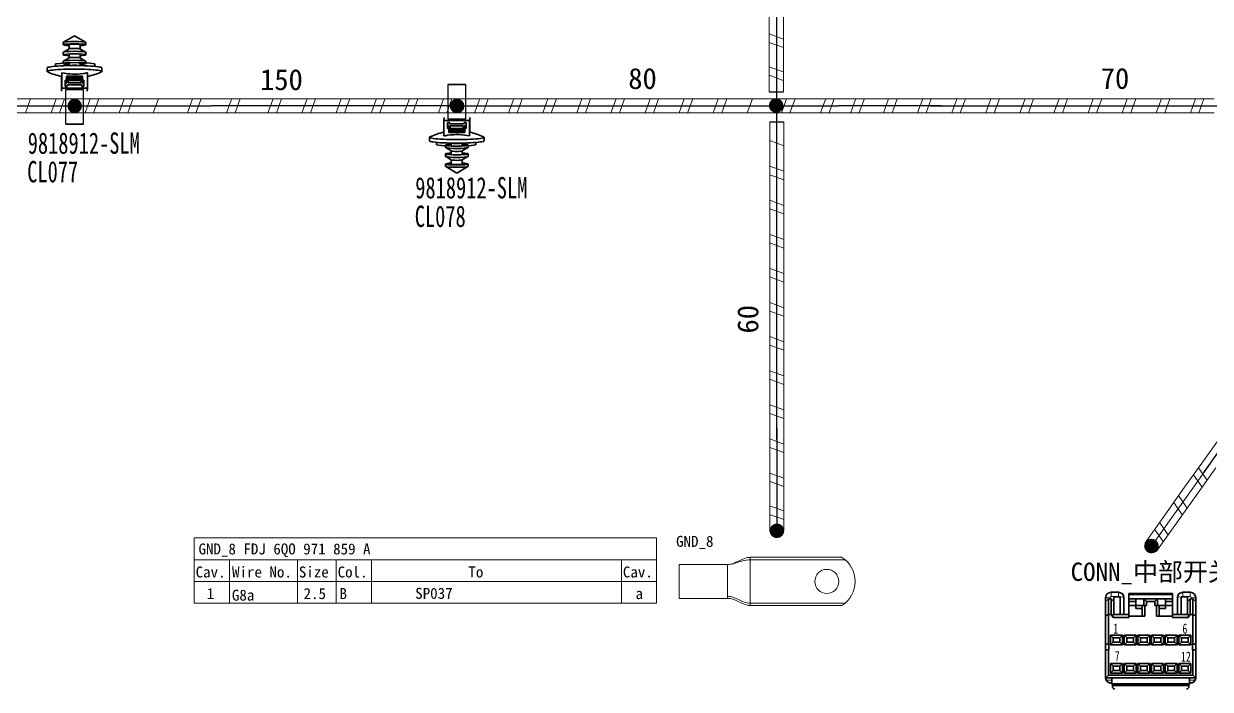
# Model space of a CAD drawing. Header units: millimetres. Extents: x 17 to 3784, y 12 to 1382.
# Drawn here: x 1221.7 to 1303.6, y 719.3 to 765.3 of the extents above; entities that cross this region are included whole.
import ezdxf

# ---------------------------------------------------------------- set-up
doc = ezdxf.new("R2010")
doc.units = ezdxf.units.MM
doc.layers.add('ENT', color=7, linetype='Continuous', lineweight=18)
doc.layers.add('粗实线层', color=7, linetype='Continuous', lineweight=35)
doc.styles.add('FangSong_GB2312_Style', font='simfang.ttf')
doc.styles.add('foton', font='', dxfattribs={"width": 0.7})
doc.styles.add('仿宋_GB2312', font='', dxfattribs={"width": 0.7})
doc.styles.get('foton').set_extended_font_data('宋体')
doc.styles.get('仿宋_GB2312').set_extended_font_data('宋体')

msp = doc.modelspace()

# ---------------------------------------------------------------- hatches: boundary and pattern name
h = msp.add_hatch(color=0)
edge = h.paths.add_edge_path(flags=0)
edge.add_arc((1225.213, 759.587), 0.507, 180, 540)
h = msp.add_hatch(color=0)
edge = h.paths.add_edge_path(flags=0)
edge.add_arc((1251.624, 759.584), 0.507, 180, 540)
h = msp.add_hatch(color=0)
edge = h.paths.add_edge_path(flags=0)
edge.add_arc((1273.658, 759.619), 0.507, 180, 540)
h = msp.add_hatch(color=0)
edge = h.paths.add_edge_path(flags=0)
edge.add_arc((1273.709, 730.251), 0.507, 180, 540)
h = msp.add_hatch(color=0)
edge = h.paths.add_edge_path(flags=0)
edge.add_arc((1299.578, 729.195), 0.507, 180, 540)

# ---------------------------------------------------------------- linework, layer by layer
at = {"color": 0, "lineweight": 35, "ltscale": 0.017883}
for p, q in [((1224.426, 763.98), (1224.426, 763.822)), ((1225.977, 763.98), (1225.977, 763.822)), ((1250.825, 755.422), (1250.825, 755.581)), ((1252.375, 755.422), (1252.375, 755.581))]:
    msp.add_line(p, q, dxfattribs=at)
at = {"color": 0, "lineweight": 35, "ltscale": 0.10061}
for p, q in [((1225.201, 764.444), (1224.434, 763.99)), ((1251.6, 754.958), (1252.367, 755.413))]:
    msp.add_line(p, q, dxfattribs=at)
at = {"color": 0, "lineweight": 35, "ltscale": 0.032245}
for p, q in [((1224.82, 763.822), (1224.82, 763.536)), ((1225.582, 763.822), (1225.582, 763.536)), ((1251.219, 755.581), (1251.219, 755.866)), ((1251.981, 755.581), (1251.981, 755.866))]:
    msp.add_line(p, q, dxfattribs=at)
at = {"color": 0, "lineweight": 35, "ltscale": 0.100609}
for p, q in [((1225.201, 764.444), (1225.968, 763.99)), ((1251.6, 754.958), (1250.833, 755.412))]:
    msp.add_line(p, q, dxfattribs=at)
at = {"color": 0, "lineweight": 35, "ltscale": 0.019769}
for p, q in [((1224.426, 763.297), (1224.426, 763.122)), ((1225.977, 763.297), (1225.977, 763.122)), ((1250.825, 756.105), (1250.825, 756.28)), ((1252.375, 756.105), (1252.375, 756.28))]:
    msp.add_line(p, q, dxfattribs=at)
at = {"color": 0, "lineweight": 35, "ltscale": 0.051179}
for p, q in [((1224.824, 763.538), (1224.434, 763.307)), ((1225.578, 763.538), (1225.968, 763.307)), ((1251.223, 755.864), (1250.833, 756.095)), ((1251.977, 755.864), (1252.367, 756.095))]:
    msp.add_line(p, q, dxfattribs=at)
at = {"color": 0, "lineweight": 35, "ltscale": 0.051178}
for p, q in [((1224.824, 762.919), (1224.434, 762.688)), ((1251.977, 756.483), (1252.367, 756.714))]:
    msp.add_line(p, q, dxfattribs=at)
at = {"color": 0, "lineweight": 35, "ltscale": 0.029858}
for p, q in [((1224.82, 763.181), (1224.82, 762.917)), ((1225.582, 763.181), (1225.582, 762.917)), ((1251.219, 756.221), (1251.219, 756.486)), ((1251.981, 756.221), (1251.981, 756.486))]:
    msp.add_line(p, q, dxfattribs=at)
at = {"color": 0, "lineweight": 35, "ltscale": 0.051177}
for p, q in [((1225.578, 762.919), (1225.968, 762.688)), ((1251.223, 756.483), (1250.833, 756.714))]:
    msp.add_line(p, q, dxfattribs=at)
at = {"color": 0, "lineweight": 35, "ltscale": 0.027679}
for p, q in [((1223.319, 761.971), (1223.319, 762.216)), ((1227.084, 761.971), (1227.084, 762.217)), ((1249.717, 757.431), (1249.717, 757.186)), ((1253.483, 757.431), (1253.483, 757.186))]:
    msp.add_line(p, q, dxfattribs=at)
at = {"color": 0, "lineweight": 35, "ltscale": 0.018536}
for p, q in [((1224.426, 762.678), (1224.426, 762.514)), ((1252.375, 756.724), (1252.375, 756.888))]:
    msp.add_line(p, q, dxfattribs=at)
at = {"color": 0, "lineweight": 35, "ltscale": 0.02207}
for p, q in [((1224.82, 762.573), (1224.82, 762.377)), ((1225.582, 762.573), (1225.582, 762.377)), ((1251.219, 756.83), (1251.219, 757.025)), ((1251.981, 756.83), (1251.981, 757.025))]:
    msp.add_line(p, q, dxfattribs=at)
at = {"color": 0, "lineweight": 35, "ltscale": 0.01853}
for p, q in [((1225.977, 762.678), (1225.977, 762.514)), ((1250.825, 756.724), (1250.825, 756.888))]:
    msp.add_line(p, q, dxfattribs=at)
at = {"color": 0, "lineweight": 35, "ltscale": 0.113794}
for p, q in [((1224.311, 761.626), (1224.311, 760.618)), ((1252.49, 757.776), (1252.49, 758.784))]:
    msp.add_line(p, q, dxfattribs=at)
at = {"color": 0, "lineweight": 35, "ltscale": 0.120856}
for p, q in [((1224.32, 760.811), (1224.32, 761.882)), ((1226.091, 760.811), (1226.091, 761.881)), ((1250.71, 758.592), (1250.71, 757.521)), ((1252.482, 758.591), (1252.482, 757.52))]:
    msp.add_line(p, q, dxfattribs=at)
at = {"color": 0, "lineweight": 35, "ltscale": 0.047321}
for p, q in [((1224.563, 761.363), (1224.563, 760.944)), ((1225.848, 761.362), (1225.848, 760.943)), ((1250.954, 758.04), (1250.954, 758.459)), ((1252.238, 758.04), (1252.238, 758.459))]:
    msp.add_line(p, q, dxfattribs=at)
at = {"color": 0, "lineweight": 35, "ltscale": 0.010001}
for p, q in [((1224.652, 761.363), (1224.563, 761.363)), ((1225.848, 761.362), (1225.759, 761.362)), ((1250.954, 758.04), (1251.042, 758.04)), ((1252.15, 758.04), (1252.238, 758.04))]:
    msp.add_line(p, q, dxfattribs=at)
at = {"color": 0, "lineweight": 35, "ltscale": 0.021804}
for p, q in [((1224.643, 761.17), (1224.652, 761.363)), ((1225.751, 761.456), (1225.759, 761.649)), ((1225.751, 761.169), (1225.759, 761.362)), ((1225.84, 761.169), (1225.848, 761.362)), ((1224.32, 760.811), (1224.311, 760.618)), ((1226.091, 760.811), (1226.083, 760.618)), ((1250.71, 758.592), (1250.718, 758.785)), ((1250.962, 758.233), (1250.954, 758.04)), ((1251.05, 758.233), (1251.042, 758.04)), ((1252.158, 758.233), (1252.15, 758.04)), ((1252.482, 758.591), (1252.49, 758.784)), ((1251.05, 757.946), (1251.042, 757.753))]:
    msp.add_line(p, q, dxfattribs=at)
at = {"color": 0, "lineweight": 35, "ltscale": 0.032379}
for p, q in [((1224.652, 761.65), (1224.652, 761.363)), ((1252.15, 757.753), (1252.15, 758.04))]:
    msp.add_line(p, q, dxfattribs=at)
at = {"color": 0, "lineweight": 35, "ltscale": 0.124999}
for p, q in [((1224.652, 761.65), (1225.759, 761.649)), ((1252.15, 757.753), (1251.042, 757.753))]:
    msp.add_line(p, q, dxfattribs=at)
at = {"color": 0, "lineweight": 35, "ltscale": 0.012045}
for p, q in [((1224.652, 761.457), (1224.758, 761.457)), ((1252.15, 757.946), (1252.043, 757.946))]:
    msp.add_line(p, q, dxfattribs=at)
at = {"color": 0, "lineweight": 35, "ltscale": 0.004356}
for p, q in [((1224.759, 761.572), (1224.758, 761.534)), ((1252.042, 757.83), (1252.044, 757.869))]:
    msp.add_line(p, q, dxfattribs=at)
at = {"color": 0, "lineweight": 35, "ltscale": 0.023842}
for p, q in [((1224.758, 761.534), (1224.76, 761.323)), ((1252.044, 757.869), (1252.041, 758.08))]:
    msp.add_line(p, q, dxfattribs=at)
at = {"color": 0, "lineweight": 35, "ltscale": 0.1}
for p, q in [((1225.645, 761.572), (1224.759, 761.572)), ((1225.648, 761.178), (1224.762, 761.178)), ((1251.153, 758.224), (1252.039, 758.224)), ((1251.156, 757.83), (1252.042, 757.83))]:
    msp.add_line(p, q, dxfattribs=at)
at = {"color": 0, "lineweight": 35, "ltscale": 0.010273}
for p, q in [((1224.761, 761.481), (1224.759, 761.572)), ((1252.041, 757.921), (1252.042, 757.83))]:
    msp.add_line(p, q, dxfattribs=at)
at = {"color": 0, "lineweight": 35, "ltscale": 0.002853}
for p, q in [((1224.76, 761.314), (1224.762, 761.34)), ((1252.041, 758.088), (1252.04, 758.063))]:
    msp.add_line(p, q, dxfattribs=at)
at = {"color": 0, "lineweight": 35, "ltscale": 0.001513}
for p, q in [((1224.763, 761.488), (1224.761, 761.475)), ((1252.038, 757.914), (1252.041, 757.927))]:
    msp.add_line(p, q, dxfattribs=at)
at = {"color": 0, "lineweight": 35, "ltscale": 0.002181}
for p, q in [((1224.762, 761.359), (1224.763, 761.378)), ((1225.648, 761.359), (1225.649, 761.378)), ((1251.153, 758.044), (1251.152, 758.024)), ((1252.039, 758.044), (1252.038, 758.024))]:
    msp.add_line(p, q, dxfattribs=at)
at = {"color": 0, "lineweight": 35, "ltscale": 0.019922}
for p, q in [((1224.762, 761.182), (1224.762, 761.359)), ((1225.648, 761.182), (1225.648, 761.359)), ((1251.153, 758.22), (1251.153, 758.044)), ((1252.039, 758.22), (1252.039, 758.044))]:
    msp.add_line(p, q, dxfattribs=at)
at = {"color": 0, "lineweight": 35, "ltscale": 0.099999}
for p, q in [((1225.648, 761.359), (1224.762, 761.359)), ((1225.648, 761.182), (1224.762, 761.182)), ((1251.153, 758.22), (1252.039, 758.22)), ((1251.153, 758.044), (1252.039, 758.044))]:
    msp.add_line(p, q, dxfattribs=at)
at = {"color": 0, "lineweight": 35, "ltscale": 0.018183}
for p, q in [((1224.762, 761.34), (1224.762, 761.178)), ((1252.04, 758.063), (1252.039, 758.224))]:
    msp.add_line(p, q, dxfattribs=at)
at = {"color": 0, "lineweight": 35, "ltscale": 0.099998}
for p, q in [((1225.649, 761.488), (1224.763, 761.488)), ((1225.649, 761.378), (1224.763, 761.378)), ((1251.152, 758.024), (1252.038, 758.024)), ((1251.152, 757.914), (1252.038, 757.914))]:
    msp.add_line(p, q, dxfattribs=at)
at = {"color": 0, "lineweight": 35, "ltscale": 0.012451}
for p, q in [((1224.763, 761.378), (1224.763, 761.488)), ((1225.649, 761.378), (1225.649, 761.488)), ((1224.696, 760.943), (1224.696, 761.054)), ((1225.715, 760.943), (1225.715, 761.053)), ((1251.086, 758.459), (1251.086, 758.349)), ((1251.152, 758.024), (1251.152, 757.914)), ((1252.038, 758.024), (1252.038, 757.914)), ((1252.105, 758.459), (1252.105, 758.349))]:
    msp.add_line(p, q, dxfattribs=at)
at = {"color": 0, "lineweight": 35, "ltscale": 0.009468}
for p, q in [((1225.646, 761.488), (1225.645, 761.572)), ((1251.155, 757.914), (1251.156, 757.83))]:
    msp.add_line(p, q, dxfattribs=at)
at = {"color": 0, "lineweight": 35, "ltscale": 0.01149}
for p, q in [((1225.649, 761.456), (1225.751, 761.456)), ((1251.152, 757.946), (1251.05, 757.946))]:
    msp.add_line(p, q, dxfattribs=at)
at = {"color": 0, "lineweight": 35, "ltscale": 0.032373}
for p, q in [((1225.751, 761.456), (1225.751, 761.169)), ((1225.759, 761.649), (1225.759, 761.362)), ((1251.042, 757.753), (1251.042, 758.04)), ((1251.05, 757.946), (1251.05, 758.233))]:
    msp.add_line(p, q, dxfattribs=at)
at = {"color": 0, "lineweight": 35, "ltscale": 0.199999}
for p, q in [((1226.091, 760.811), (1224.32, 760.811)), ((1250.71, 758.592), (1252.482, 758.591))]:
    msp.add_line(p, q, dxfattribs=at)
at = {"color": 0, "lineweight": 35, "ltscale": 0.009064}
for p, q in [((1224.643, 761.17), (1224.563, 761.17)), ((1252.158, 758.233), (1252.238, 758.233))]:
    msp.add_line(p, q, dxfattribs=at)
at = {"color": 0, "lineweight": 35, "ltscale": 0.015}
for p, q in [((1224.563, 760.944), (1224.696, 760.943)), ((1252.238, 758.459), (1252.105, 758.459))]:
    msp.add_line(p, q, dxfattribs=at)
at = {"color": 0}
for p, q in [((1224.592, 758.334), (1224.593, 760.724)), ((1225.815, 758.334), (1225.811, 760.724)), ((1250.986, 761.068), (1250.99, 758.679)), ((1252.209, 761.068), (1252.208, 758.678))]:
    msp.add_line(p, q, dxfattribs=at)
at = {"color": 0, "lineweight": 35, "ltscale": 0.137499}
for p, q in [((1225.811, 760.724), (1224.593, 760.724)), ((1250.986, 761.068), (1252.209, 761.068)), ((1225.815, 758.334), (1224.592, 758.334)), ((1250.99, 758.679), (1252.208, 758.678))]:
    msp.add_line(p, q, dxfattribs=at)
at = {"color": 0, "lineweight": 35, "ltscale": 0.012463}
for p, q in [((1224.691, 760.943), (1224.696, 761.054)), ((1252.11, 758.459), (1252.105, 758.349))]:
    msp.add_line(p, q, dxfattribs=at)
at = {"color": 0, "lineweight": 35, "ltscale": 0.114999}
for p, q in [((1224.696, 761.054), (1225.715, 761.053)), ((1252.105, 758.349), (1251.086, 758.349))]:
    msp.add_line(p, q, dxfattribs=at)
at = {"color": 0, "lineweight": 35, "ltscale": 0.000439867}
for p, q in [((1224.762, 761.178), (1224.762, 761.182)), ((1252.039, 758.224), (1252.039, 758.22))]:
    msp.add_line(p, q, dxfattribs=at)
at = {"color": 0, "lineweight": 35, "ltscale": 0.000439834}
for p, q in [((1225.648, 761.178), (1225.648, 761.182)), ((1251.153, 758.224), (1251.153, 758.22))]:
    msp.add_line(p, q, dxfattribs=at)
at = {"color": 0, "lineweight": 35, "ltscale": 0.014999}
for p, q in [((1225.715, 760.943), (1225.848, 760.943)), ((1251.086, 758.459), (1250.954, 758.459))]:
    msp.add_line(p, q, dxfattribs=at)
at = {"color": 0, "lineweight": 35, "ltscale": 0.01}
for p, q in [((1225.84, 761.169), (1225.751, 761.169)), ((1250.962, 758.233), (1251.05, 758.233))]:
    msp.add_line(p, q, dxfattribs=at)
at = {"color": 0, "lineweight": 35, "ltscale": 0.025537}
for p, q in [((1225.84, 761.169), (1225.84, 760.943)), ((1250.962, 758.233), (1250.962, 758.459))]:
    msp.add_line(p, q, dxfattribs=at)
for p, q in [((1273.172, 760.556), (1274.161, 760.556)), ((1273.203, 758.485), (1274.188, 758.485)), ((1273.202, 730.235), (1274.191, 730.235)), ((1299.119, 729.422), (1299.925, 728.848))]:
    msp.add_line(p, q)
at = {"color": 7, "lineweight": 35, "ltscale": 0.0175}
for p, q in [((1296.414, 725.627), (1296.414, 725.364)), ((1302.63, 725.364), (1302.63, 725.627))]:
    msp.add_line(p, q, dxfattribs=at)
at = {"color": 7, "lineweight": 13, "ltscale": 0.02}
for p, q in [((1296.414, 725.627), (1296.716, 725.627)), ((1296.791, 726.004), (1296.791, 725.703)), ((1297.3, 726.004), (1297.3, 725.703)), ((1301.745, 725.703), (1301.745, 726.004)), ((1302.253, 726.004), (1302.253, 725.703))]:
    msp.add_line(p, q, dxfattribs=at)
at = {"color": 7, "lineweight": 35, "ltscale": 0.017678}
for p, q in [((1296.414, 725.364), (1296.603, 725.552)), ((1296.791, 725.552), (1296.979, 725.364)), ((1299.051, 725.552), (1299.24, 725.364)), ((1299.805, 725.364), (1299.993, 725.552)), ((1302.065, 725.364), (1302.253, 725.552)), ((1302.441, 725.552), (1302.63, 725.364)), ((1296.753, 723.047), (1296.942, 722.859)), ((1297.582, 723.047), (1297.394, 722.859)), ((1297.695, 723.047), (1297.883, 722.859)), ((1298.524, 723.047), (1298.335, 722.859)), ((1298.637, 723.047), (1298.825, 722.859)), ((1299.466, 723.047), (1299.277, 722.859)), ((1299.579, 723.047), (1299.767, 722.859)), ((1300.407, 723.047), (1300.219, 722.859)), ((1300.52, 723.047), (1300.709, 722.859)), ((1301.349, 723.047), (1301.161, 722.859)), ((1301.462, 723.047), (1301.65, 722.859)), ((1302.291, 723.047), (1302.102, 722.859)), ((1296.753, 722.369), (1296.942, 722.557)), ((1297.582, 722.369), (1297.394, 722.557)), ((1297.695, 722.369), (1297.883, 722.557)), ((1298.524, 722.369), (1298.335, 722.557)), ((1298.637, 722.369), (1298.825, 722.557)), ((1299.466, 722.369), (1299.277, 722.557)), ((1299.579, 722.369), (1299.767, 722.557)), ((1300.407, 722.369), (1300.219, 722.557)), ((1300.52, 722.369), (1300.709, 722.557)), ((1301.349, 722.369), (1301.161, 722.557)), ((1301.462, 722.369), (1301.65, 722.557)), ((1302.291, 722.369), (1302.102, 722.557)), ((1296.753, 721.088), (1296.942, 720.9)), ((1296.753, 720.41), (1296.942, 720.598)), ((1297.582, 721.088), (1297.394, 720.9)), ((1297.582, 720.41), (1297.394, 720.598)), ((1297.695, 721.088), (1297.883, 720.9)), ((1297.695, 720.41), (1297.883, 720.598)), ((1298.524, 721.088), (1298.335, 720.9)), ((1298.524, 720.41), (1298.335, 720.598)), ((1298.637, 721.088), (1298.825, 720.9)), ((1298.637, 720.41), (1298.825, 720.598)), ((1299.466, 721.088), (1299.277, 720.9)), ((1299.466, 720.41), (1299.277, 720.598)), ((1299.579, 721.088), (1299.767, 720.9)), ((1299.579, 720.41), (1299.767, 720.598)), ((1300.407, 721.088), (1300.219, 720.9)), ((1300.407, 720.41), (1300.219, 720.598)), ((1300.52, 721.088), (1300.709, 720.9)), ((1300.52, 720.41), (1300.709, 720.598)), ((1301.349, 721.088), (1301.161, 720.9)), ((1301.349, 720.41), (1301.161, 720.598)), ((1301.462, 721.088), (1301.65, 720.9)), ((1301.462, 720.41), (1301.65, 720.598)), ((1302.291, 721.088), (1302.102, 720.9)), ((1302.291, 720.41), (1302.102, 720.598)), ((1296.603, 720.278), (1296.414, 720.09)), ((1302.441, 720.278), (1302.63, 720.09))]:
    msp.add_line(p, q, dxfattribs=at)
at = {"color": 7, "lineweight": 35, "ltscale": 0.065768}
for p, q in [((1296.414, 724.373), (1296.414, 725.364)), ((1302.63, 725.364), (1302.63, 724.373))]:
    msp.add_line(p, q, dxfattribs=at)
at = {"color": 7, "lineweight": 35, "ltscale": 0.0725}
for p, q in [((1296.603, 724.46), (1296.603, 725.552)), ((1296.791, 725.552), (1296.791, 724.46)), ((1302.253, 724.46), (1302.253, 725.552)), ((1302.441, 725.552), (1302.441, 724.46))]:
    msp.add_line(p, q, dxfattribs=at)
at = {"color": 7, "lineweight": 35, "ltscale": 0.0125}
for p, q in [((1296.791, 725.552), (1296.603, 725.552)), ((1298.025, 725.364), (1298.025, 725.552)), ((1298.488, 725.552), (1298.488, 725.364)), ((1300.556, 725.364), (1300.556, 725.552)), ((1301.019, 725.552), (1301.019, 725.364)), ((1302.441, 725.552), (1302.253, 725.552)), ((1296.603, 724.46), (1296.791, 724.46)), ((1298.488, 724.893), (1298.488, 725.081)), ((1299.117, 725.081), (1298.929, 725.081)), ((1300.115, 725.081), (1299.927, 725.081)), ((1300.556, 724.893), (1300.556, 725.081)), ((1302.253, 724.46), (1302.441, 724.46)), ((1296.414, 722.416), (1296.603, 722.416)), ((1296.414, 722.02), (1296.603, 722.02)), ((1302.441, 722.416), (1302.63, 722.416)), ((1302.441, 722.02), (1302.63, 722.02))]:
    msp.add_line(p, q, dxfattribs=at)
at = {"color": 7, "lineweight": 13, "ltscale": 0.005}
for p, q in [((1296.716, 725.627), (1296.716, 725.552)), ((1302.328, 725.552), (1302.328, 725.627))]:
    msp.add_line(p, q, dxfattribs=at)
at = {"color": 7, "lineweight": 35, "ltscale": 0.033749}
msp.add_line((1297.3, 726.004), (1296.791, 726.004), dxfattribs=at)
at = {"color": 7, "lineweight": 13, "ltscale": 0.033749}
msp.add_line((1297.3, 725.703), (1296.791, 725.703), dxfattribs=at)
at = {"color": 7, "lineweight": 35, "ltscale": 0.02125}
for p, q in [((1296.979, 725.364), (1296.979, 725.684)), ((1302.065, 725.364), (1302.065, 725.684))]:
    msp.add_line(p, q, dxfattribs=at)
at = {"color": 7, "lineweight": 35, "ltscale": 0.021249}
msp.add_line((1297.3, 725.684), (1296.979, 725.684), dxfattribs=at)
at = {"color": 7, "lineweight": 35, "ltscale": 0.06}
for p, q in [((1296.979, 725.364), (1296.979, 724.46)), ((1302.065, 724.46), (1302.065, 725.364))]:
    msp.add_line(p, q, dxfattribs=at)
at = {"color": 7, "lineweight": 13, "ltscale": 0.00125}
for p, q in [((1297.3, 725.684), (1297.3, 725.703)), ((1301.745, 725.684), (1301.745, 725.703))]:
    msp.add_line(p, q, dxfattribs=at)
at = {"color": 7, "lineweight": 35, "ltscale": 0.0075}
for p, q in [((1297.413, 725.684), (1297.3, 725.684)), ((1301.745, 725.684), (1301.632, 725.684)), ((1298.025, 724.46), (1298.025, 724.347)), ((1301.019, 724.347), (1301.019, 724.46))]:
    msp.add_line(p, q, dxfattribs=at)
at = {"color": 7, "lineweight": 35, "ltscale": 0.08125}
for p, q in [((1297.413, 724.46), (1297.413, 725.684)), ((1301.632, 724.46), (1301.632, 725.684))]:
    msp.add_line(p, q, dxfattribs=at)
at = {"color": 7, "lineweight": 35, "ltscale": 0.077499}
for p, q in [((1297.676, 724.46), (1297.676, 725.627)), ((1301.368, 724.46), (1301.368, 725.627))]:
    msp.add_line(p, q, dxfattribs=at)
at = {"color": 7, "lineweight": 35, "ltscale": 0.005}
for p, q in [((1298.025, 725.929), (1298.025, 725.853)), ((1301.019, 725.929), (1301.019, 725.853)), ((1298.025, 724.271), (1298.025, 724.347)), ((1301.019, 724.271), (1301.019, 724.347)), ((1296.753, 719.751), (1296.829, 719.751)), ((1302.215, 719.751), (1302.291, 719.751))]:
    msp.add_line(p, q, dxfattribs=at)
at = {"color": 7, "lineweight": 35, "ltscale": 0.19875}
for p, q in [((1298.025, 725.929), (1301.019, 725.929)), ((1301.019, 725.853), (1298.025, 725.853))]:
    msp.add_line(p, q, dxfattribs=at)
at = {"color": 7, "lineweight": 35, "ltscale": 0.02}
for p, q in [((1298.025, 725.853), (1298.025, 725.552)), ((1301.019, 725.853), (1301.019, 725.552)), ((1296.942, 722.557), (1296.942, 722.859)), ((1297.394, 722.859), (1297.394, 722.557)), ((1297.883, 722.557), (1297.883, 722.859)), ((1298.335, 722.859), (1298.335, 722.557)), ((1298.825, 722.557), (1298.825, 722.859)), ((1299.277, 722.859), (1299.277, 722.557)), ((1299.767, 722.557), (1299.767, 722.859)), ((1300.219, 722.859), (1300.219, 722.557)), ((1300.709, 722.557), (1300.709, 722.859)), ((1301.161, 722.859), (1301.161, 722.557)), ((1301.65, 722.557), (1301.65, 722.859)), ((1302.102, 722.859), (1302.102, 722.557)), ((1296.942, 720.598), (1296.942, 720.9)), ((1297.394, 720.9), (1297.394, 720.598)), ((1297.883, 720.598), (1297.883, 720.9)), ((1298.335, 720.9), (1298.335, 720.598)), ((1298.825, 720.598), (1298.825, 720.9)), ((1299.277, 720.9), (1299.277, 720.598)), ((1299.767, 720.598), (1299.767, 720.9)), ((1300.219, 720.9), (1300.219, 720.598)), ((1300.709, 720.598), (1300.709, 720.9)), ((1301.161, 720.9), (1301.161, 720.598)), ((1301.65, 720.598), (1301.65, 720.9)), ((1302.102, 720.9), (1302.102, 720.598))]:
    msp.add_line(p, q, dxfattribs=at)
at = {"color": 7, "lineweight": 35, "ltscale": 0.030751}
for p, q in [((1298.025, 725.552), (1298.488, 725.552)), ((1298.025, 725.364), (1298.488, 725.364)), ((1298.488, 725.081), (1298.025, 725.081))]:
    msp.add_line(p, q, dxfattribs=at)
at = {"color": 7, "lineweight": 35, "ltscale": 0.01875}
for p, q in [((1298.025, 725.081), (1298.025, 725.364)), ((1298.488, 725.081), (1298.488, 725.364)), ((1299.24, 725.081), (1299.24, 725.364)), ((1299.805, 725.364), (1299.805, 725.081)), ((1300.556, 725.364), (1300.556, 725.081)), ((1301.019, 725.364), (1301.019, 725.081))]:
    msp.add_line(p, q, dxfattribs=at)
at = {"color": 7, "lineweight": 35, "ltscale": 0.037375}
for p, q in [((1299.051, 725.552), (1298.488, 725.552)), ((1299.993, 725.552), (1300.556, 725.552))]:
    msp.add_line(p, q, dxfattribs=at)
at = {"color": 7, "lineweight": 35, "ltscale": 0.03125}
for p, q in [((1299.051, 725.081), (1299.051, 725.552)), ((1299.993, 725.552), (1299.993, 725.081))]:
    msp.add_line(p, q, dxfattribs=at)
at = {"color": 7, "lineweight": 35, "ltscale": 0.0625}
msp.add_line((1299.993, 725.552), (1299.051, 725.552), dxfattribs=at)
at = {"color": 7, "lineweight": 35, "ltscale": 0.0375}
msp.add_line((1299.805, 725.364), (1299.24, 725.364), dxfattribs=at)
at = {"color": 7, "lineweight": 35, "ltscale": 0.03075}
for p, q in [((1301.019, 725.552), (1300.556, 725.552)), ((1301.019, 725.364), (1300.556, 725.364)), ((1301.019, 725.081), (1300.556, 725.081))]:
    msp.add_line(p, q, dxfattribs=at)
at = {"color": 7, "lineweight": 35, "ltscale": 0.033751}
msp.add_line((1302.253, 726.004), (1301.745, 726.004), dxfattribs=at)
at = {"color": 7, "lineweight": 13, "ltscale": 0.033751}
msp.add_line((1302.253, 725.703), (1301.745, 725.703), dxfattribs=at)
at = {"color": 7, "lineweight": 35, "ltscale": 0.021251}
msp.add_line((1302.065, 725.684), (1301.745, 725.684), dxfattribs=at)
at = {"color": 7, "lineweight": 13, "ltscale": 0.020001}
msp.add_line((1302.63, 725.627), (1302.328, 725.627), dxfattribs=at)
at = {"color": 7, "lineweight": 35, "ltscale": 0.013767}
for p, q in [((1296.603, 724.46), (1296.414, 724.373)), ((1302.63, 724.373), (1302.441, 724.46))]:
    msp.add_line(p, q, dxfattribs=at)
at = {"color": 7, "lineweight": 35, "ltscale": 0.135625}
for p, q in [((1296.603, 722.416), (1296.603, 724.46)), ((1302.441, 724.46), (1302.441, 722.416))]:
    msp.add_line(p, q, dxfattribs=at)
at = {"color": 7, "lineweight": 35, "ltscale": 0.015706}
msp.add_line((1296.934, 724.271), (1296.791, 724.46), dxfattribs=at)
at = {"color": 7, "lineweight": 35, "ltscale": 0.073763}
msp.add_line((1296.913, 724.46), (1298.025, 724.46), dxfattribs=at)
at = {"color": 7, "lineweight": 35, "ltscale": 0.012578}
for p, q in [((1296.934, 724.271), (1296.913, 724.46)), ((1302.131, 724.46), (1302.11, 724.271))]:
    msp.add_line(p, q, dxfattribs=at)
at = {"color": 7, "lineweight": 35, "ltscale": 0.04125}
for p, q in [((1298.025, 724.46), (1298.025, 725.081)), ((1301.019, 724.46), (1301.019, 725.081))]:
    msp.add_line(p, q, dxfattribs=at)
at = {"color": 7, "lineweight": 35, "ltscale": 0.02925}
for p, q in [((1298.488, 725.081), (1298.929, 725.081)), ((1298.488, 724.893), (1298.929, 724.893))]:
    msp.add_line(p, q, dxfattribs=at)
at = {"color": 7, "lineweight": 35, "ltscale": 0.04875}
for p, q in [((1298.929, 725.081), (1298.929, 724.347)), ((1299.117, 725.081), (1299.117, 724.347)), ((1299.927, 724.347), (1299.927, 725.081)), ((1300.115, 724.347), (1300.115, 725.081))]:
    msp.add_line(p, q, dxfattribs=at)
at = {"color": 7, "lineweight": 35, "ltscale": 0.008125}
msp.add_line((1299.117, 725.081), (1299.24, 725.081), dxfattribs=at)
at = {"color": 7, "lineweight": 35, "ltscale": 0.008124}
msp.add_line((1299.805, 725.081), (1299.927, 725.081), dxfattribs=at)
at = {"color": 7, "lineweight": 35, "ltscale": 0.029251}
for p, q in [((1300.115, 725.081), (1300.556, 725.081)), ((1300.115, 724.893), (1300.556, 724.893))]:
    msp.add_line(p, q, dxfattribs=at)
at = {"color": 7, "lineweight": 35, "ltscale": 0.073764}
msp.add_line((1301.019, 724.46), (1302.131, 724.46), dxfattribs=at)
at = {"color": 7, "lineweight": 35, "ltscale": 0.015707}
msp.add_line((1302.11, 724.271), (1302.253, 724.46), dxfattribs=at)
at = {"color": 7, "lineweight": 35, "ltscale": 0.129857}
for p, q in [((1296.414, 722.416), (1296.414, 724.373)), ((1302.63, 724.373), (1302.63, 722.416))]:
    msp.add_line(p, q, dxfattribs=at)
at = {"color": 7, "lineweight": 35, "ltscale": 0.072365}
for p, q in [((1296.934, 724.271), (1298.025, 724.271)), ((1301.019, 724.271), (1302.11, 724.271))]:
    msp.add_line(p, q, dxfattribs=at)
at = {"color": 7, "lineweight": 35, "ltscale": 0.072501}
for p, q in [((1299.117, 724.347), (1298.025, 724.347)), ((1301.019, 724.347), (1299.927, 724.347))]:
    msp.add_line(p, q, dxfattribs=at)
at = {"color": 7, "lineweight": 35, "ltscale": 0.045}
for p, q in [((1296.753, 722.369), (1296.753, 723.047)), ((1297.582, 723.047), (1297.582, 722.369)), ((1297.695, 722.369), (1297.695, 723.047)), ((1298.524, 723.047), (1298.524, 722.369)), ((1298.637, 722.369), (1298.637, 723.047)), ((1299.466, 723.047), (1299.466, 722.369)), ((1299.579, 722.369), (1299.579, 723.047)), ((1300.407, 723.047), (1300.407, 722.369)), ((1300.52, 722.369), (1300.52, 723.047)), ((1301.349, 723.047), (1301.349, 722.369)), ((1301.462, 722.369), (1301.462, 723.047)), ((1302.291, 723.047), (1302.291, 722.369)), ((1296.753, 720.41), (1296.753, 721.088)), ((1297.582, 721.088), (1297.582, 720.41)), ((1297.695, 720.41), (1297.695, 721.088)), ((1298.524, 721.088), (1298.524, 720.41)), ((1298.637, 720.41), (1298.637, 721.088)), ((1299.466, 721.088), (1299.466, 720.41)), ((1299.579, 720.41), (1299.579, 721.088)), ((1300.407, 721.088), (1300.407, 720.41)), ((1300.52, 720.41), (1300.52, 721.088)), ((1301.349, 721.088), (1301.349, 720.41)), ((1301.462, 720.41), (1301.462, 721.088)), ((1302.291, 721.088), (1302.291, 720.41))]:
    msp.add_line(p, q, dxfattribs=at)
at = {"color": 7, "lineweight": 35, "ltscale": 0.055}
for p, q in [((1296.753, 723.047), (1297.582, 723.047)), ((1297.695, 723.047), (1298.524, 723.047)), ((1298.637, 723.047), (1299.466, 723.047)), ((1299.579, 723.047), (1300.407, 723.047)), ((1300.52, 723.047), (1301.349, 723.047)), ((1301.462, 723.047), (1302.291, 723.047)), ((1297.582, 722.369), (1296.753, 722.369)), ((1298.524, 722.369), (1297.695, 722.369)), ((1299.466, 722.369), (1298.637, 722.369)), ((1300.407, 722.369), (1299.579, 722.369)), ((1301.349, 722.369), (1300.52, 722.369)), ((1302.291, 722.369), (1301.462, 722.369)), ((1296.753, 721.088), (1297.582, 721.088)), ((1297.582, 720.41), (1296.753, 720.41)), ((1297.695, 721.088), (1298.524, 721.088)), ((1298.524, 720.41), (1297.695, 720.41)), ((1298.637, 721.088), (1299.466, 721.088)), ((1299.466, 720.41), (1298.637, 720.41)), ((1299.579, 721.088), (1300.407, 721.088)), ((1300.407, 720.41), (1299.579, 720.41)), ((1300.52, 721.088), (1301.349, 721.088)), ((1301.349, 720.41), (1300.52, 720.41)), ((1301.462, 721.088), (1302.291, 721.088)), ((1302.291, 720.41), (1301.462, 720.41))]:
    msp.add_line(p, q, dxfattribs=at)
at = {"color": 7, "lineweight": 35, "ltscale": 0.03}
for p, q in [((1296.942, 722.859), (1297.394, 722.859)), ((1297.883, 722.859), (1298.335, 722.859)), ((1298.825, 722.859), (1299.277, 722.859)), ((1299.767, 722.859), (1300.219, 722.859)), ((1300.709, 722.859), (1301.161, 722.859)), ((1301.65, 722.859), (1302.102, 722.859)), ((1297.394, 722.557), (1296.942, 722.557)), ((1298.335, 722.557), (1297.883, 722.557)), ((1299.277, 722.557), (1298.825, 722.557)), ((1300.219, 722.557), (1299.767, 722.557)), ((1301.161, 722.557), (1300.709, 722.557)), ((1302.102, 722.557), (1301.65, 722.557)), ((1296.942, 720.9), (1297.394, 720.9)), ((1297.394, 720.598), (1296.942, 720.598)), ((1297.883, 720.9), (1298.335, 720.9)), ((1298.335, 720.598), (1297.883, 720.598)), ((1298.825, 720.9), (1299.277, 720.9)), ((1299.277, 720.598), (1298.825, 720.598)), ((1299.767, 720.9), (1300.219, 720.9)), ((1300.219, 720.598), (1299.767, 720.598)), ((1300.709, 720.9), (1301.161, 720.9)), ((1301.161, 720.598), (1300.709, 720.598)), ((1301.65, 720.9), (1302.102, 720.9)), ((1302.102, 720.598), (1301.65, 720.598))]:
    msp.add_line(p, q, dxfattribs=at)
at = {"color": 7, "lineweight": 35, "ltscale": 0.02625}
for p, q in [((1296.414, 722.02), (1296.414, 722.416)), ((1296.64, 722.02), (1296.64, 722.416)), ((1302.404, 722.416), (1302.404, 722.02)), ((1302.63, 722.02), (1302.63, 722.416))]:
    msp.add_line(p, q, dxfattribs=at)
at = {"color": 7, "lineweight": 35, "ltscale": 0.128125}
for p, q in [((1296.414, 720.09), (1296.414, 722.02)), ((1302.63, 722.02), (1302.63, 720.09))]:
    msp.add_line(p, q, dxfattribs=at)
at = {"color": 7, "lineweight": 35, "ltscale": 0.002499}
for p, q in [((1296.603, 722.416), (1296.64, 722.416)), ((1296.603, 722.02), (1296.64, 722.02))]:
    msp.add_line(p, q, dxfattribs=at)
at = {"color": 7, "lineweight": 35, "ltscale": 0.115625}
for p, q in [((1296.603, 720.278), (1296.603, 722.02)), ((1302.441, 722.02), (1302.441, 720.278))]:
    msp.add_line(p, q, dxfattribs=at)
at = {"color": 7, "lineweight": 35, "ltscale": 0.002501}
for p, q in [((1302.441, 722.416), (1302.404, 722.416)), ((1302.441, 722.02), (1302.404, 722.02))]:
    msp.add_line(p, q, dxfattribs=at)
at = {"color": 7, "lineweight": 35, "ltscale": 0.4125}
msp.add_line((1296.414, 720.09), (1302.63, 720.09), dxfattribs=at)
at = {"color": 7, "lineweight": 13, "ltscale": 0.025156}
for p, q in [((1296.45, 719.939), (1296.829, 719.939)), ((1302.215, 719.939), (1302.595, 719.939))]:
    msp.add_line(p, q, dxfattribs=at)
at = {"color": 7, "lineweight": 35, "ltscale": 0.3875}
msp.add_line((1296.603, 720.278), (1302.441, 720.278), dxfattribs=at)
at = {"color": 7, "lineweight": 35, "ltscale": 0.0275}
for p, q in [((1296.829, 720.09), (1296.829, 719.675)), ((1302.215, 720.09), (1302.215, 719.675))]:
    msp.add_line(p, q, dxfattribs=at)
at = {"color": 7, "lineweight": 35, "ltscale": 0.3575}
msp.add_line((1302.215, 719.675), (1296.829, 719.675), dxfattribs=at)
at = {"color": 7, "lineweight": 35, "ltscale": 0.010606}
for p, q in [((1296.942, 719.562), (1296.829, 719.675)), ((1302.102, 719.562), (1302.215, 719.675))]:
    msp.add_line(p, q, dxfattribs=at)
at = {"color": 7, "lineweight": 35, "ltscale": 0.008504}
msp.add_line((1296.885, 719.491), (1296.885, 719.619), dxfattribs=at)
at = {"color": 7, "lineweight": 35, "ltscale": 0.3425}
msp.add_line((1302.102, 719.562), (1296.942, 719.562), dxfattribs=at)
at = {"color": 7, "lineweight": 35, "ltscale": 0.008503}
msp.add_line((1302.159, 719.619), (1302.159, 719.491), dxfattribs=at)
at = {"color": 7, "linetype": 'Continuous', "lineweight": 0}
for points in [[(1273.185, 765.269), (1273.185, 767.624)], [(1274.166, 767.624), (1274.166, 765.269)], [(1273.185, 762.915), (1273.185, 765.269)], [(1274.166, 764.21), (1273.185, 764.563)], [(1274.166, 765.269), (1274.166, 762.915)], [(1274.166, 763.621), (1273.185, 763.974)], [(1274.147, 761.943), (1273.166, 762.296)], [(1273.185, 760.56), (1273.185, 762.915)], [(1274.166, 762.915), (1274.166, 760.56)], [(1274.147, 761.354), (1273.166, 761.708)], [(1220.515, 760.093), (1222.869, 760.094)], [(1222.163, 760.094), (1221.81, 759.113)], [(1222.869, 760.093), (1225.224, 760.094)], [(1223.929, 760.094), (1223.576, 759.113)], [(1224.517, 760.094), (1224.164, 759.113)], [(1225.224, 760.093), (1227.578, 760.094)], [(1226.283, 760.094), (1225.93, 759.113)], [(1226.872, 760.094), (1226.519, 759.113)], [(1227.578, 760.093), (1229.932, 760.094)], [(1228.637, 760.094), (1228.284, 759.113)], [(1229.226, 760.094), (1228.873, 759.113)], [(1229.932, 760.093), (1232.287, 760.094)], [(1230.992, 760.094), (1230.639, 759.113)], [(1232.287, 760.093), (1234.641, 760.094)], [(1233.346, 760.094), (1232.993, 759.113)], [(1233.935, 760.094), (1233.583, 759.113)], [(1234.641, 760.094), (1236.995, 760.094)], [(1235.701, 759.125), (1236.054, 760.106)], [(1236.29, 759.125), (1236.643, 760.106)], [(1236.841, 760.094), (1240.203, 760.094)], [(1238.555, 759.113), (1238.908, 760.094)], [(1239.144, 759.113), (1239.497, 760.094)], [(1240.203, 760.094), (1242.558, 760.094)], [(1240.91, 759.113), (1241.263, 760.094)], [(1241.498, 759.113), (1241.851, 760.094)], [(1242.558, 760.094), (1244.912, 760.094)], [(1243.264, 759.113), (1243.617, 760.094)], [(1243.852, 759.113), (1244.206, 760.094)], [(1244.912, 760.094), (1247.266, 760.094)], [(1245.706, 759.133), (1246.059, 760.114)], [(1246.294, 759.133), (1246.648, 760.114)], [(1247.266, 760.094), (1249.621, 760.094)], [(1247.973, 759.113), (1248.326, 760.094)], [(1248.561, 759.113), (1248.914, 760.094)], [(1249.621, 760.094), (1252.518, 760.094)], [(1250.327, 759.113), (1250.68, 760.094)], [(1250.916, 759.113), (1251.269, 760.094)], [(1252.121, 760.093), (1254.476, 760.094)], [(1253.181, 760.094), (1252.828, 759.113)], [(1253.769, 760.094), (1253.416, 759.113)], [(1254.476, 760.093), (1256.83, 760.094)], [(1255.535, 760.094), (1255.182, 759.113)], [(1256.124, 760.094), (1255.771, 759.113)], [(1256.83, 760.093), (1259.184, 760.094)], [(1257.89, 760.094), (1257.536, 759.113)], [(1258.478, 760.094), (1258.125, 759.113)], [(1259.184, 760.093), (1261.539, 760.094)], [(1260.244, 760.094), (1259.891, 759.113)], [(1260.832, 760.094), (1260.479, 759.113)], [(1261.539, 760.093), (1263.893, 760.094)], [(1262.598, 760.094), (1262.245, 759.113)], [(1263.187, 760.094), (1262.834, 759.113)], [(1263.893, 760.093), (1266.247, 760.094)], [(1264.953, 760.094), (1264.599, 759.113)], [(1265.541, 760.094), (1265.188, 759.113)], [(1266.247, 760.093), (1268.602, 760.094)], [(1267.307, 760.094), (1266.954, 759.113)], [(1267.895, 760.094), (1267.542, 759.113)], [(1268.602, 760.093), (1270.956, 760.094)], [(1269.661, 760.094), (1269.308, 759.113)], [(1270.25, 760.094), (1269.897, 759.113)], [(1270.956, 760.093), (1273.311, 760.094)], [(1272.016, 760.094), (1271.662, 759.113)], [(1273.311, 760.093), (1275.665, 760.094)], [(1274.37, 760.094), (1274.017, 759.113)], [(1274.959, 760.094), (1274.607, 759.113)], [(1275.665, 760.094), (1278.019, 760.094)], [(1276.725, 759.125), (1277.078, 760.106)], [(1277.314, 759.125), (1277.667, 760.106)], [(1278.013, 760.094), (1280.367, 760.094)], [(1278.807, 759.133), (1279.16, 760.114)], [(1279.395, 759.133), (1279.749, 760.114)], [(1280.367, 760.094), (1282.722, 760.094)], [(1281.074, 759.113), (1281.427, 760.094)], [(1281.662, 759.113), (1282.015, 760.094)], [(1282.722, 760.094), (1285.076, 760.094)], [(1283.428, 759.113), (1283.781, 760.094)], [(1284.017, 759.113), (1284.37, 760.094)], [(1285.075, 760.093), (1287.43, 760.094)], [(1286.135, 760.094), (1285.782, 759.113)], [(1286.723, 760.094), (1286.37, 759.113)], [(1287.43, 760.093), (1289.784, 760.094)], [(1288.489, 760.094), (1288.136, 759.113)], [(1289.078, 760.094), (1288.724, 759.113)], [(1289.784, 760.093), (1292.138, 760.094)], [(1290.843, 760.094), (1290.49, 759.113)], [(1291.432, 760.094), (1291.079, 759.113)], [(1292.138, 760.093), (1294.493, 760.094)], [(1293.198, 760.094), (1292.845, 759.113)], [(1293.786, 760.094), (1293.433, 759.113)], [(1294.493, 760.093), (1296.847, 760.094)], [(1295.552, 760.094), (1295.199, 759.113)], [(1296.141, 760.094), (1295.788, 759.113)], [(1296.847, 760.093), (1299.201, 760.094)], [(1297.906, 760.094), (1297.553, 759.113)], [(1298.495, 760.094), (1298.142, 759.113)], [(1299.201, 760.093), (1301.556, 760.094)], [(1300.261, 760.094), (1299.908, 759.113)], [(1300.849, 760.094), (1300.496, 759.113)], [(1301.556, 760.093), (1303.91, 760.094)], [(1302.615, 760.094), (1302.262, 759.113)], [(1303.204, 760.094), (1302.851, 759.113)], [(1222.869, 759.115), (1220.515, 759.113)], [(1225.224, 759.115), (1222.869, 759.113)], [(1227.578, 759.115), (1225.224, 759.113)], [(1229.932, 759.115), (1227.578, 759.113)], [(1232.287, 759.115), (1229.932, 759.113)], [(1234.641, 759.115), (1232.287, 759.113)], [(1236.995, 759.113), (1234.641, 759.113)], [(1240.203, 759.113), (1236.76, 759.113)], [(1242.558, 759.113), (1240.203, 759.113)], [(1244.912, 759.113), (1242.558, 759.113)], [(1247.266, 759.113), (1244.912, 759.113)], [(1249.621, 759.113), (1247.266, 759.113)], [(1252.261, 759.113), (1249.621, 759.113)], [(1254.476, 759.114), (1252.121, 759.113)], [(1256.83, 759.114), (1254.476, 759.113)], [(1259.184, 759.114), (1256.83, 759.113)], [(1261.539, 759.114), (1259.184, 759.113)], [(1263.893, 759.114), (1261.539, 759.113)], [(1266.247, 759.114), (1263.893, 759.113)], [(1268.602, 759.114), (1266.247, 759.113)], [(1270.956, 759.114), (1268.602, 759.113)], [(1273.311, 759.114), (1270.956, 759.113)], [(1275.665, 759.114), (1273.311, 759.113)], [(1278.019, 759.113), (1275.665, 759.113)], [(1280.367, 759.113), (1278.013, 759.113)], [(1282.722, 759.113), (1280.367, 759.113)], [(1285.076, 759.113), (1282.722, 759.113)], [(1287.43, 759.115), (1285.075, 759.113)], [(1289.784, 759.115), (1287.43, 759.113)], [(1292.138, 759.115), (1289.784, 759.113)], [(1294.493, 759.115), (1292.138, 759.113)], [(1296.847, 759.115), (1294.493, 759.113)], [(1299.201, 759.115), (1296.847, 759.113)], [(1301.556, 759.115), (1299.201, 759.113)], [(1303.91, 759.115), (1301.556, 759.113)], [(1273.216, 756.137), (1273.215, 758.491)], [(1274.195, 758.491), (1274.196, 756.137)], [(1273.215, 757.196), (1274.196, 756.843)], [(1273.216, 753.782), (1273.215, 756.137)], [(1274.195, 756.137), (1274.196, 753.782)], [(1273.215, 755.43), (1274.196, 755.077)], [(1273.215, 754.842), (1274.196, 754.489)], [(1273.216, 751.428), (1273.215, 753.782)], [(1274.195, 753.782), (1274.196, 751.428)], [(1273.215, 753.076), (1274.196, 752.723)], [(1273.215, 752.487), (1274.196, 752.134)], [(1273.216, 749.074), (1273.215, 751.428)], [(1273.215, 750.722), (1274.196, 750.368)], [(1274.195, 751.428), (1274.196, 749.074)], [(1273.215, 750.133), (1274.196, 749.78)], [(1273.216, 746.719), (1273.215, 749.074)], [(1274.195, 749.074), (1274.196, 746.719)], [(1273.215, 748.367), (1274.196, 748.014)], [(1273.215, 747.779), (1274.196, 747.426)], [(1273.216, 744.365), (1273.215, 746.719)], [(1274.195, 746.719), (1274.196, 744.365)], [(1273.215, 746.013), (1274.196, 745.66)], [(1273.215, 745.424), (1274.196, 745.071)], [(1273.216, 742.011), (1273.215, 744.365)], [(1274.195, 744.365), (1274.196, 742.011)], [(1273.215, 743.659), (1274.196, 743.305)], [(1273.215, 743.07), (1274.196, 742.717)], [(1273.216, 739.656), (1273.215, 742.011)], [(1274.195, 742.011), (1274.196, 739.656)], [(1273.215, 741.304), (1274.196, 740.951)], [(1273.215, 740.716), (1274.196, 740.362)], [(1273.216, 737.302), (1273.215, 739.656)], [(1274.195, 739.656), (1274.196, 737.302)], [(1273.215, 738.95), (1274.196, 738.597)], [(1273.215, 738.361), (1274.196, 738.008)], [(1273.215, 734.948), (1273.215, 737.303)], [(1274.196, 737.303), (1274.196, 734.948)], [(1303.231, 735.169), (1304.596, 737.088)], [(1274.196, 736.243), (1273.215, 736.596)], [(1274.196, 735.655), (1273.215, 736.008)], [(1301.864, 733.253), (1303.23, 735.171)], [(1273.215, 732.594), (1273.215, 734.948)], [(1274.196, 733.889), (1273.215, 734.242)], [(1274.196, 734.948), (1274.196, 732.594)], [(1304.029, 734.602), (1302.663, 732.684)], [(1303.414, 733.739), (1302.82, 734.596)], [(1274.196, 733.3), (1273.215, 733.653)], [(1303.073, 733.259), (1302.479, 734.116)], [(1300.498, 731.336), (1301.864, 733.253)], [(1302.663, 732.684), (1301.297, 730.767)], [(1302.048, 731.821), (1301.454, 732.678)], [(1274.176, 731.622), (1273.195, 731.975)], [(1273.215, 730.24), (1273.215, 732.594)], [(1274.196, 732.594), (1274.196, 730.24)], [(1301.707, 731.342), (1301.113, 732.199)], [(1274.176, 731.033), (1273.195, 731.387)], [(1299.132, 729.418), (1300.498, 731.336)], [(1300.376, 729.507), (1299.782, 730.364)], [(1301.297, 730.767), (1299.931, 728.849)], [(1300.717, 729.986), (1300.123, 730.843)]]:
    msp.add_lwpolyline(points, dxfattribs=at)
at = {"color": 7, "linetype": 'Continuous', "lineweight": 25}
for points in [[(1273.676, 767.63), (1273.676, 759.627)], [(1273.705, 736.549), (1273.705, 760.845)], [(1303.193, 734.273), (1321.446, 759.891)], [(1210.345, 759.604), (1234.641, 759.604)], [(1251.981, 759.604), (1234.641, 759.604)], [(1251.369, 759.604), (1277.991, 759.604)], [(1285.082, 759.604), (1277.98, 759.604)], [(1284.323, 759.604), (1308.619, 759.604)], [(1273.705, 737.309), (1273.705, 730.207)]]:
    msp.add_lwpolyline(points, dxfattribs=at)
at = {"color": 7, "linetype": 'Continuous', "lineweight": 13}
for points in [[(1273.676, 767.621), (1273.676, 759.627)], [(1273.705, 760.845), (1273.705, 737.335)], [(1234.641, 759.604), (1211.13, 759.604)], [(1251.972, 759.604), (1234.641, 759.604)], [(1275.665, 759.604), (1252.154, 759.604)], [(1285.073, 759.604), (1277.98, 759.604)], [(1308.619, 759.604), (1285.108, 759.604)], [(1273.705, 737.3), (1273.705, 730.207)], [(1303.628, 734.884), (1299.512, 729.107)], [(1233.46, 729.77), (1265.402, 729.77)], [(1233.46, 729.77), (1233.46, 725.257)], [(1265.402, 729.77), (1265.402, 725.257)], [(1233.46, 728.239), (1265.402, 728.239)], [(1235.893, 728.239), (1235.893, 725.257)], [(1240.602, 728.239), (1240.602, 725.257)], [(1243.27, 728.239), (1243.27, 725.257)], [(1245.703, 728.239), (1245.703, 725.257)], [(1262.969, 728.239), (1262.969, 725.257)], [(1266.962, 727.929), (1270.295, 727.929), (1270.295, 725.576), (1266.962, 725.576), (1266.962, 727.929)], [(1270.426, 727.934), (1270.588, 727.957), (1270.732, 728.003), (1270.878, 728.075), (1271.302, 728.268), (1271.525, 728.352), (1271.673, 728.397), (1271.811, 728.417), (1271.863, 728.419)], [(1271.863, 728.253), (1271.761, 728.249), (1271.582, 728.227), (1271.438, 728.197), (1271.178, 728.122), (1270.897, 728.033), (1270.706, 727.98), (1270.636, 727.965), (1270.493, 727.941)], [(1278.188, 728.419), (1271.863, 728.419), (1271.863, 725.086), (1278.188, 725.086)], [(1278.418, 728.253), (1271.863, 728.253)], [(1233.46, 726.748), (1265.402, 726.748)], [(1233.46, 725.257), (1265.402, 725.257)], [(1271.863, 725.253), (1271.755, 725.259), (1271.651, 725.274), (1271.473, 725.322), (1271.33, 725.375), (1271.064, 725.496), (1270.94, 725.553), (1270.738, 725.637), (1270.666, 725.662), (1270.496, 725.705), (1270.397, 725.72), (1270.295, 725.725)], [(1270.494, 725.565), (1270.675, 725.527), (1270.842, 725.466), (1271.022, 725.378), (1271.458, 725.184), (1271.613, 725.127), (1271.757, 725.094), (1271.863, 725.086)], [(1271.863, 725.253), (1278.418, 725.253)]]:
    msp.add_lwpolyline(points, dxfattribs=at)
at = {"color": 0, "lineweight": 35}
for points in [[(1224.314, 761.626), (1224.314, 761.626), (1224.314, 761.627), (1224.315, 761.634), (1224.32, 761.882)], [(1252.487, 757.776), (1252.487, 757.776), (1252.487, 757.776), (1252.486, 757.769), (1252.482, 757.52)]]:
    msp.add_lwpolyline(points, dxfattribs=at)
at = {"color": 7, "lineweight": 13}
for points in [[(1297.676, 725.627), (1297.674, 725.635), (1297.671, 725.64), (1297.659, 725.65), (1297.605, 725.671), (1297.487, 725.693), (1297.3, 725.703)], [(1301.745, 725.703), (1301.629, 725.699), (1301.442, 725.672), (1301.384, 725.649), (1301.373, 725.64), (1301.368, 725.627)]]:
    msp.add_lwpolyline(points, dxfattribs=at)
at = {"color": 7, "linetype": 'Continuous', "lineweight": 13}
msp.add_circle((1277.156, 726.753), 0.833, dxfattribs=at)
at = {"color": 0, "lineweight": 35}
for centre, radius, start, end in [((1225.201, 765.966), 4.43, 245.32043, 258.44492), ((1225.207, 766.095), 4.305, 258.10641, 278.06008), ((1225.207, 766.093), 4.303, 278.06077, 281.8594), ((1225.201, 765.966), 4.43, 281.59256, 294.68064), ((1251.6, 753.436), 4.43, 101.59256, 114.68064), ((1251.594, 753.309), 4.303, 98.06077, 101.8594), ((1251.595, 753.307), 4.305, 78.10641, 98.06008), ((1251.6, 753.436), 4.43, 65.32043, 78.44492)]:
    msp.add_arc(centre, radius, start, end, dxfattribs=at)
at = {"color": 7, "linetype": 'Continuous', "lineweight": 13}
for centre, radius, start, end in [((1270.299, 729.543), 1.615, 270, 277), ((1277.156, 726.753), 1.961, 302, 58), ((1270.293, 724.008), 1.57, 83, 90), ((1270.3, 723.981), 1.595, 83, 90)]:
    msp.add_arc(centre, radius, start, end, dxfattribs=at)
at = {"color": 7, "lineweight": 35}
for centre, radius, start, end in [((1296.791, 725.627), 0.377, 90, 180.00001), ((1297.3, 725.627), 0.377, 0, 90), ((1301.745, 725.627), 0.377, 90, 179.99999), ((1302.253, 725.627), 0.377, 0, 90), ((1296.753, 720.09), 0.339, 179.99999, 270), ((1296.735, 720.071), 0.32, 179.99735, 270), ((1297.074, 719.491), 0.188, 179.99999, 258.69006), ((1301.971, 719.491), 0.188, 281.30993, 360), ((1302.291, 720.09), 0.339, 270, 0), ((1302.31, 720.071), 0.32, 270, 0.00263)]:
    msp.add_arc(centre, radius, start, end, dxfattribs=at)
at = {"color": 7, "lineweight": 13}
for centre, start, end in [((1296.791, 725.627), 90, 180.00001), ((1302.253, 725.627), 0, 90)]:
    msp.add_arc(centre, 0.0753, start, end, dxfattribs=at)
at = {"color": 0, "lineweight": 35}
for centre, major_axis, ratio, start_param, end_param in [((1225.201, 763.98), (0.775, 0), 0.087133, 2.995504, 3.141552), ((1225.201, 763.822), (0.775, 0), 0.087133, 6.283145, 9.424737), ((1225.201, 763.822), (0.775, 0), 0.087133, 3.141552, 4.198784), ((1225.201, 763.98), (0.775, 0), 0.087133, 0.14609, 2.995504), ((1225.201, 763.822), (0.381, 0), 0.087133, 1.067052, 3.141552), ((1225.201, 763.822), (0.381, 0), 0.087133, 6.283145, 7.350238), ((1225.201, 763.822), (0.775, 0), 0.087133, 5.225993, 6.283145), ((1225.201, 763.98), (0.775, 0), 0.087133, 6.283145, 6.429275), ((1225.201, 763.297), (0.775, 0), 0.087133, 2.995504, 3.141552), ((1225.201, 763.122), (0.775, 0), 0.087133, 2.995504, 3.141552), ((1225.201, 763.122), (0.775, 0), 0.087133, 3.141552, 4.198784), ((1225.201, 763.297), (0.775, 0), 0.087133, 0.14609, 2.995504), ((1225.201, 763.122), (0.775, 0), 0.087133, 0.14609, 2.995504), ((1225.201, 763.533), (0.381, 0), 0.087133, 0.14609, 2.995504), ((1225.201, 762.914), (0.381, 0), 0.087133, 0.14609, 2.995504), ((1225.201, 763.122), (0.775, 0), 0.087133, 5.225993, 6.283145), ((1225.201, 763.297), (0.775, 0), 0.087133, 6.283145, 6.429275), ((1225.201, 763.122), (0.775, 0), 0.087133, 6.283145, 6.429275), ((1225.201, 762.216), (-1.883, 0), 0.087133, 4.208645, 6.279441), ((1225.201, 762.216), (1.883, 0), 0.087133, 3.137849, 3.141636), ((1225.201, 761.971), (1.883, 0), 0.087133, 1.067052, 3.141614), ((1225.201, 762.678), (0.775, 0), 0.087133, 2.995504, 3.141552), ((1225.201, 762.514), (0.775, 0), 0.087133, 2.995504, 3.141552), ((1225.201, 762.514), (0.775, 0), 0.087133, 3.141552, 4.198784), ((1225.201, 762.678), (0.775, 0), 0.087133, 0.14609, 2.995504), ((1225.201, 762.514), (0.775, 0), 0.087133, 0.14609, 2.995504), ((1225.201, 762.371), (0.381, 0), 0.087133, 0.183505, 2.958112), ((1225.201, 762.514), (0.775, 0), 0.087133, 5.225993, 6.283145), ((1225.201, 762.678), (0.775, 0), 0.087133, 6.283145, 6.429275), ((1225.201, 762.514), (0.775, 0), 0.087133, 6.283145, 6.429275), ((1225.201, 762.216), (1.883, 0), 0.087133, 0, 1.067052), ((1225.201, 761.971), (-1.883, 0), 0.087133, 3.141636, 4.208645), ((1225.201, 761.971), (1.883, 0), 0.087133, 3.141614, 3.329066), ((1224.76, 761.535), (0, -0.221), 0.00373, 5.995159, 6.283185), ((1224.76, 761.535), (0, -0.221), 0.00373, 0, 0.087245), ((1224.761, 761.697), (0, -0.221), 0.00373, 6.048679, 6.283185), ((1225.201, 761.971), (-1.883, 0), 0.087133, 2.954112, 3.141636), ((1252.041, 757.867), (0, 0.221), 0.00373, 5.995159, 6.283185), ((1252.041, 757.867), (0, 0.221), 0.00373, 0, 0.087245), ((1251.6, 757.431), (1.883, 0), 0.087133, 2.954112, 3.141636), ((1251.6, 757.431), (1.883, 0), 0.087133, 3.141636, 4.208645), ((1251.6, 757.186), (-1.883, 0), 0.087133, 0, 1.067052), ((1251.6, 757.431), (-1.883, 0), 0.087133, 1.067052, 3.141614), ((1251.6, 757.186), (1.883, 0), 0.087133, 4.208645, 6.279441), ((1252.041, 757.706), (0, 0.221), 0.00373, 6.048679, 6.283185), ((1251.6, 757.431), (-1.883, 0), 0.087133, 3.141614, 3.329066), ((1251.6, 757.186), (-1.883, 0), 0.087133, 3.137849, 3.141636), ((1251.6, 756.888), (-0.775, 0), 0.087133, 5.225993, 6.283145), ((1251.6, 756.888), (-0.775, 0), 0.087133, 6.283145, 6.429275), ((1251.6, 756.724), (-0.775, 0), 0.087133, 6.283145, 6.429275), ((1251.6, 756.888), (-0.775, 0), 0.087133, 0.14609, 2.995504), ((1251.6, 756.724), (-0.775, 0), 0.087133, 0.14609, 2.995504), ((1251.6, 756.488), (-0.381, 0), 0.087133, 0.14609, 2.995504), ((1251.6, 757.031), (-0.381, 0), 0.087133, 0.183505, 2.958112), ((1251.6, 756.888), (-0.775, 0), 0.087133, 3.141552, 4.198784), ((1251.6, 756.888), (-0.775, 0), 0.087133, 2.995504, 3.141552), ((1251.6, 756.724), (-0.775, 0), 0.087133, 2.995504, 3.141552), ((1251.6, 756.28), (-0.775, 0), 0.087133, 5.225993, 6.283145), ((1251.6, 756.28), (-0.775, 0), 0.087133, 6.283145, 6.429275), ((1251.6, 756.105), (-0.775, 0), 0.087133, 6.283145, 6.429275), ((1251.6, 755.581), (-0.775, 0), 0.087133, 5.225993, 6.283145), ((1251.6, 755.581), (-0.775, 0), 0.087133, 6.283145, 9.424737), ((1251.6, 756.28), (-0.775, 0), 0.087133, 0.14609, 2.995504), ((1251.6, 756.105), (-0.775, 0), 0.087133, 0.14609, 2.995504), ((1251.6, 755.581), (-0.381, 0), 0.087133, 6.283145, 7.350238), ((1251.6, 755.869), (-0.381, 0), 0.087133, 0.14609, 2.995504), ((1251.6, 755.581), (-0.381, 0), 0.087133, 1.067052, 3.141552), ((1251.6, 756.28), (-0.775, 0), 0.087133, 3.141552, 4.198784), ((1251.6, 755.581), (-0.775, 0), 0.087133, 3.141552, 4.198784), ((1251.6, 756.28), (-0.775, 0), 0.087133, 2.995504, 3.141552), ((1251.6, 756.105), (-0.775, 0), 0.087133, 2.995504, 3.141552), ((1251.6, 755.422), (-0.775, 0), 0.087133, 6.283145, 6.429275), ((1251.6, 755.422), (-0.775, 0), 0.087133, 0.14609, 2.995504), ((1251.6, 755.422), (-0.775, 0), 0.087133, 2.995504, 3.141552)]:
    msp.add_ellipse(centre, major_axis=major_axis, ratio=ratio, start_param=start_param, end_param=end_param, dxfattribs=at)
at = {"layer": '粗实线层', "color": 0}
for p, q in [((1223.879, 762.491), (1223.879, 762.333)), ((1226.608, 762.326), (1226.608, 762.5)), ((1250.194, 757.077), (1250.194, 756.902)), ((1252.922, 756.911), (1252.922, 757.069))]:
    msp.add_line(p, q, dxfattribs=at)
for centre, start, end in [((1225.279, 751.723), 82.96956, 97.40287), ((1251.523, 767.679), 262.96956, 277.40287)]:
    msp.add_arc(centre, 10.859, start, end, dxfattribs=at)

# ---------------------------------------------------------------- texts
at = {"color": 7, "linetype": 'Continuous', "style": 'FangSong_GB2312_Style'}
for s, height, p in [('150', 1.4467, (1238.014, 760.687)), ('80', 1.4467, (1263.444, 760.764)), ('70', 1.4467, (1296.074, 760.769)), ('GND_8 FDJ 6QO 971 859 A', 0.75928, (1233.764, 728.618)), ('GND_8', 0.7593, (1266.746, 729.141)), ('Cav.', 0.7593, (1233.563, 727.026)), ('Wire No.', 0.7593, (1236.077, 727.026)), ('Size', 0.7593, (1240.692, 727.026)), ('Col.', 0.7593, (1243.373, 727.026)), ('To', 0.7593, (1252.401, 727.026)), ('Cav.', 0.7593, (1263.072, 727.026)), ('1', 0.759, (1234.333, 725.535)), ('G8a', 0.7593, (1236.069, 725.426)), ('2.5', 0.7593, (1241.019, 725.535)), ('B', 0.759, (1243.504, 725.535)), ('a', 0.759, (1263.946, 725.535))]:
    msp.add_text(s, height=height, dxfattribs=at).set_placement(p)
msp.add_text('60', height=1.4467, rotation=90, dxfattribs=at).set_placement((1272.424, 743.877))
at = {"color": 0, "linetype": 'Continuous', "style": 'FangSong_GB2312_Style'}
for s, height, p in [('CONN_中部开关组', 1.2655, (1293.996, 726.789)), ('SP037', 0.7593, (1248.73, 725.551))]:
    msp.add_text(s, height=height, dxfattribs=at).set_placement(p)
at = {"color": 0, "width": 0.20051, "attachment_point": 1, "style": '仿宋_GB2312'}
for s, insert, char_height in [('1', (1296.94, 723.847), 0.706), ('6', (1301.72, 723.847), 0.706), ('7', (1297.043, 721.942), 0.706), ('12', (1301.618, 721.91), 0.7063)]:
    msp.add_mtext(s, dxfattribs=dict(at, insert=insert, char_height=char_height))
at = {"layer": 'ENT', "color": 0, "char_height": 1.47221, "width": 159.91709, "attachment_point": 1, "style": 'foton'}
for s, insert in [('{\\T1.004;9818912-SLM}', (1221.97, 757.76)), ('{\\T1.004;CL077}', (1221.935, 755.788)), ('{\\T1.004;9818912-SLM}', (1248.734, 754.679)), ('{\\T1.004;CL078}', (1248.699, 752.707))]:
    msp.add_mtext(s, dxfattribs=dict(at, insert=insert))

doc.saveas('drawing.dxf')
